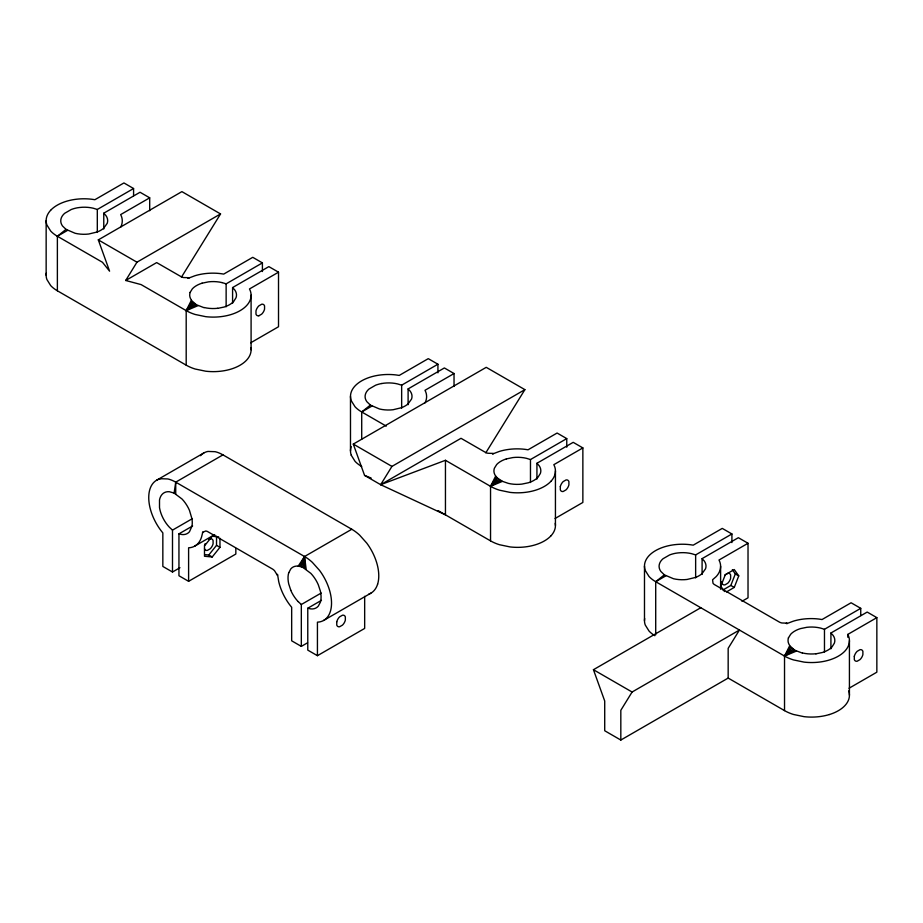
<?xml version="1.0" encoding="UTF-8"?>
<svg xmlns="http://www.w3.org/2000/svg" width="923" height="923" viewBox="0 0 923 923"><rect width="100%" height="100%" fill="white"/><g stroke="black" fill="none" stroke-linecap="round" stroke-linejoin="round"><path stroke-width="1.38" d="M103.768 228.985L103.768 213.19L140.042 192.249L149.699 197.822L149.699 210.744M408.104 404.689L408.104 388.906L444.378 367.954L454.035 373.538L454.035 386.449M702.091 574.429L702.091 558.634L738.365 537.694L748.022 543.266L748.022 597.816L741.977 601.3M235.838 548.458L235.838 554.042L188.604 581.317L178.947 575.744L178.947 533.852L182.05 534.555A23.398 13.51 60 0 0 189.469 531.752L191.949 526.248A23.652 13.649 60 0 0 191.949 518.761L189.48 510.396A23.398 13.51 60 0 0 182.062 499.043L174.101 493.078L175.728 482.152L222.962 454.877L351.778 529.26A38.362 22.152 60 0 1 359.612 535.109L366.777 543.139A38.016 21.944 60 0 1 377.611 566.168A37.958 21.91 60 0 1 377.611 584.201M364.666 596.304L364.666 628.425L317.431 655.688L307.774 650.115L307.774 608.234L310.878 608.926A23.398 13.51 60 0 0 318.297 606.134L320.373 602.234A23.917 13.81 60 0 0 320.373 591.078L318.297 584.778A23.398 13.51 60 0 0 310.878 573.414L302.929 567.449L304.544 556.523L351.778 529.26M748.022 543.266L718.994 560.03L719.848 561.969A38.016 21.944 0 0 1 716.156 576.621L712.591 579.748L713.006 583.221A9.011 5.203 0 0 0 714.379 584.547L779.577 622.194A9.011 5.203 0 0 0 781.885 622.99L788.046 623.163L793.33 621.167A38.005 21.944 0 0 1 818.689 619.033L822.058 619.529L851.087 602.765L860.744 608.338L860.744 615.526M302.929 567.449L301.325 566.803L304.544 556.523L175.728 482.152A38.362 22.152 60 0 0 167.894 478.956L160.729 478.714M288.726 572.802L290.803 568.903A23.398 13.51 60 0 1 298.221 566.099L301.325 566.803M722.986 589.97L730.831 585.436L735.319 573.921L732.331 569.687M726.413 591.955L734.258 587.42L738.746 575.894L734.258 569.56L725.293 574.741L720.805 586.255L724.543 591.539M190.034 292.533L192.376 288.784A23.917 13.81 0 0 1 202.091 283.176M788.369 637.978L790.711 634.228A23.917 13.81 0 0 1 800.426 628.621L806.864 627.294A23.398 13.51 0 0 1 820.409 628.044L824.47 629.29L860.744 608.338M299.744 566.353L304.544 556.523A38.362 22.152 60 0 1 312.378 562.384L319.543 570.402A38.016 21.944 60 0 1 330.376 593.431A37.958 21.91 60 0 1 331.53 603.1A37.958 21.91 60 0 1 330.376 611.418A38.016 21.944 60 0 1 319.543 621.94L317.431 622.171L317.431 655.688M250.906 347.579A38.016 21.944 0 0 1 246.649 360.085A37.958 21.91 0 0 1 231.027 369.108A38.005 21.944 0 0 1 220.562 371.231A38.016 21.944 0 0 1 205.714 371.208L195.18 369.027A38.362 22.152 0 0 1 186.192 365.162L186.192 310.624L191.326 300.356L196.391 304.74L203.983 307.659M550.985 535.79A37.958 21.91 0 0 1 535.363 544.812A38.005 21.944 0 0 1 510.05 546.924L499.528 544.732A38.362 22.152 0 0 1 490.54 540.878L490.54 486.34L495.663 476.06A23.398 13.51 0 0 1 494.382 468.238L496.712 464.488A23.917 13.81 0 0 1 506.439 458.881M829.396 714.529A38.005 21.944 0 0 1 804.048 716.663L793.515 714.471A38.362 22.152 0 0 1 784.527 710.618L784.527 656.068L789.661 645.8L794.726 650.184L802.318 653.103M250.698 342.802L278.515 326.742L278.515 272.193L249.487 288.957L250.341 290.907A38.016 21.944 0 0 1 246.649 305.548A37.958 21.91 0 0 1 231.027 314.558A38.005 21.944 0 0 1 205.714 316.67L195.18 314.478A38.362 22.152 0 0 1 186.192 310.624L141.104 284.596L125.69 280.477L136.962 262.19L220.551 213.94L181.9 191.626L98.311 239.888L109.583 271.177L102.465 262.282L57.376 236.253A38.362 22.152 0 0 1 50.696 231.062L46.9 224.981A38.016 21.944 0 0 1 50.603 210.34M220.551 213.94L181.473 277.108M380.668 484.69L391.94 466.403L524.887 389.644L486.236 367.331L353.29 444.09L364.562 475.391L380.668 484.69L445.451 514.849L445.451 460.3L380.668 484.69L461.015 438.298L485.59 452.455A9.011 5.203 0 0 0 487.886 453.251L494.047 453.435L499.343 451.428A38.005 21.944 0 0 1 524.691 449.293L528.06 449.789L557.1 433.037L566.757 438.61L566.757 447.217M524.887 389.644L485.81 452.812M620.821 740.05L728.166 678.07L728.166 648.327L739.438 630.04L632.093 692.019L620.821 710.306L620.821 740.05L604.715 730.751L604.715 701.007L593.443 669.706L700.788 607.726M298.221 566.111L304.544 556.523L306.171 569.329M198.087 305.628L186.192 310.624L192.307 301.556M445.451 460.3L490.54 486.34L496.643 477.26L495.663 476.06M731.916 542.574L731.916 533.967L722.259 528.394L693.231 545.158L689.862 544.662A38.005 21.944 0 0 0 664.514 546.797A37.958 21.91 0 0 0 648.927 555.784A38.016 21.944 0 0 0 645.235 570.426L649.031 576.506A38.362 22.152 0 0 0 655.699 581.698L784.527 656.068L790.63 647M204.929 554.631L208.794 554.988L216.524 545.343L216.524 536.275M218.67 536.851L212.221 536.251L204.491 545.897L204.491 556.257L212.221 556.973L219.962 547.327L219.962 538.259M196.391 304.74L186.192 310.624L193.484 302.698M550.985 481.252A37.958 21.91 0 0 1 535.363 490.275A38.005 21.944 0 0 1 510.05 492.386L499.528 490.194A38.362 22.152 0 0 1 490.54 486.34L497.82 478.402L502.435 481.344L508.331 483.375A23.398 13.51 0 0 0 521.876 484.114L528.371 482.764A23.917 13.81 0 0 0 533.909 480.387A23.917 13.81 0 0 0 538.028 477.191L540.37 473.441A23.398 13.51 0 0 0 539.078 465.619L536.932 463.277L573.206 442.336L582.863 447.909L582.863 502.447L555.035 518.507M849.033 688.246L876.85 672.186L876.85 617.637L847.822 634.401L848.675 636.351A38.016 21.944 0 0 1 844.983 650.992A37.958 21.91 0 0 1 829.362 660.003A38.005 21.944 0 0 1 804.048 662.114L793.515 659.922A38.362 22.152 0 0 1 784.527 656.068L791.807 648.142M202.483 532.386L205.702 531.002A9.011 5.203 60 0 1 207.537 531.533L272.735 569.179A9.011 5.203 60 0 1 274.581 570.772L277.811 576.033L278.723 581.605A38.016 21.944 60 0 0 289.557 604.623L291.668 607.299L291.668 640.816L301.325 646.388L307.544 642.8M186.192 365.162L57.376 290.791L57.376 236.253L66.029 229.377L75.167 233.288A23.398 13.51 0 0 0 88.712 234.027L97.18 231.996A23.652 13.649 0 0 0 103.676 228.246L107.206 223.354A23.398 13.51 0 0 0 105.914 215.532L103.768 213.19M186.192 310.624L194.845 303.759M361.712 439.233L361.712 411.958L370.365 405.093L379.503 408.993A23.398 13.51 0 0 0 393.048 409.743L401.528 407.701A23.652 13.649 0 0 0 408.012 403.951L411.554 399.059A23.398 13.51 0 0 0 410.262 391.237L408.104 388.906M502.435 481.344L490.54 486.34L499.193 479.464M655.711 634.805L655.711 581.698L664.352 574.833L673.49 578.733A23.398 13.51 0 0 0 687.047 579.471L695.515 577.44A23.652 13.649 0 0 0 702.011 573.691L705.541 568.799A23.398 13.51 0 0 0 704.249 560.976L702.091 558.634M796.422 651.073L784.527 656.068L793.18 649.204M724.959 574.948L727.739 573.333A6.38 3.68 -60 0 1 730.635 575.006L730.635 578.225A6.38 3.68 -60 0 1 727.739 583.244L724.959 584.859A6.38 3.68 -60 0 1 722.051 583.186L721.832 581.698M66.029 229.377L62.499 225.973A23.398 13.51 0 0 1 61.218 218.151L61.783 216.87A23.744 13.707 0 0 1 64.748 213.259L71.233 209.521A23.744 13.707 0 0 1 77.509 207.779L79.713 207.479A23.398 13.51 0 0 1 93.258 208.217L97.307 209.463L133.581 188.523L133.581 195.699M57.376 236.253L67.564 230.369M149.699 197.822L120.671 214.586L121.513 216.524A38.016 21.944 0 0 1 120.659 227.196M125.69 280.477L156.668 262.594L181.243 276.75A9.011 5.203 0 0 0 183.55 277.546L189.711 277.719L194.995 275.723A38.005 21.944 0 0 1 220.355 273.589L223.724 274.085L252.752 257.321L262.409 262.893L262.409 271.512M222.085 282.6L226.135 283.846L262.409 262.893M232.584 303.355L232.584 287.572L268.858 266.62L278.515 272.193M156.645 480.214L203.879 452.939M381.81 383.518L384.049 383.183A23.398 13.51 0 0 1 397.605 383.933L401.655 385.179L437.929 364.227L437.929 372.846M351.248 400.697L355.032 406.766A38.362 22.152 0 0 0 361.712 411.958L371.911 406.074M179.962 567.714L172.497 572.018L172.497 530.125L192.388 518.645M454.035 373.538L425.007 390.291L425.861 392.24A38.016 21.944 0 0 1 424.995 402.901M178.947 533.852L192.63 525.96M194.811 546.07L214.701 534.59M506.381 458.916L512.876 457.566A23.398 13.51 0 0 1 526.422 458.304L530.471 459.55L566.757 438.61M490.54 486.34L500.728 480.445M301.325 646.388L301.325 604.507L321.216 593.028M582.863 447.909L553.835 464.673L554.677 466.611A38.016 21.944 0 0 1 550.985 481.252M307.774 608.234L321.446 600.331M323.627 620.452L370.861 593.177M664.352 574.833L660.833 571.429A23.398 13.51 0 0 1 659.553 563.607L660.107 562.315A23.744 13.707 0 0 1 663.072 558.715L669.567 554.965A23.744 13.707 0 0 1 675.844 553.223L678.036 552.923A23.398 13.51 0 0 1 691.592 553.662L695.642 554.908L731.916 533.967M655.711 581.698L665.898 575.814M784.527 656.068L794.726 650.184M830.919 648.8L830.919 633.016L867.193 612.064L876.85 617.637M258.878 315.77L261.659 314.155A6.38 3.68 -60 0 0 264.555 309.136L264.555 305.917A6.38 3.68 -60 0 0 261.659 304.244L258.878 305.859A6.38 3.68 -60 0 0 255.983 310.878L255.983 314.097A6.38 3.68 -60 0 0 258.878 315.77M208.794 539.424L210.19 538.87A6.38 3.68 -60 0 1 213.086 540.543L213.086 543.762A6.38 3.68 -60 0 1 210.19 548.781L207.398 550.385A6.38 3.68 -60 0 1 204.502 548.712M202.795 532.086L201.549 537.048A38.016 21.944 60 0 1 190.715 547.57L188.604 547.801L188.604 581.317M202.033 283.199L208.529 281.85A23.398 13.51 0 0 1 222.085 282.6M217.54 308.409L224.024 307.059A23.917 13.81 0 0 0 229.573 304.682A23.917 13.81 0 0 0 233.692 301.475L236.034 297.725A23.398 13.51 0 0 0 234.742 289.903L232.584 287.572M815.863 653.853L822.358 652.503A23.917 13.81 0 0 0 827.908 650.127A23.917 13.81 0 0 0 832.027 646.919L834.357 643.169A23.398 13.51 0 0 0 833.077 635.347L830.919 633.016M364.562 475.391L371.161 478.068M174.101 493.078L169.394 491.728A23.398 13.51 60 0 0 161.975 494.532L161.144 495.663A23.744 13.707 60 0 0 159.506 500.024L159.506 507.523A23.744 13.707 60 0 0 161.144 513.776L161.975 515.876A23.398 13.51 60 0 0 169.394 527.241L172.497 530.125M133.581 188.523L123.936 182.95L94.896 199.703L91.527 199.218A38.005 21.944 0 0 0 66.179 201.352A37.958 21.91 0 0 0 50.592 210.34M437.929 364.227L428.272 358.655L399.244 375.419L395.875 374.923A38.005 21.944 0 0 0 370.515 377.057A37.958 21.91 0 0 0 354.94 386.056A38.016 21.944 0 0 0 351.248 400.697M735.319 573.921L738.746 575.894M730.831 585.436L734.258 587.42M98.311 239.888L136.962 262.19M361.712 411.958L386.252 426.126M353.29 444.09L391.94 466.403M438.102 510.604L490.54 540.878M728.166 678.07L784.527 710.618M593.443 669.706L632.093 692.019M216.524 545.343L219.962 547.327M208.794 554.988L212.221 556.973M172.497 572.018L162.84 566.445L162.84 532.929L160.729 530.252A38.016 21.944 60 0 1 149.895 507.223A37.958 21.91 60 0 1 148.741 497.555A37.958 21.91 60 0 1 149.907 489.236A38.005 21.944 60 0 1 160.729 478.714M370.365 405.093L366.846 401.69A23.398 13.51 0 0 1 365.554 393.867L366.119 392.575A23.744 13.707 0 0 1 369.085 388.975L375.58 385.226A23.744 13.707 0 0 1 381.857 383.495M301.325 604.507L298.221 601.623M496.643 477.26L497.82 478.402M351.248 455.235L355.032 461.315A38.362 22.152 0 0 0 361.712 466.507M290.803 590.259L288.726 583.959A23.917 13.81 60 0 1 288.726 572.733M849.425 640.631L849.425 695.181M847.822 634.401L847.822 637.274M824.47 629.29L824.47 652.249M720.609 566.261L720.609 589.232M695.642 554.908L695.642 577.879M644.485 566.145L644.485 620.683M555.438 470.903L555.438 525.441M536.932 463.277L536.932 479.06M530.471 459.55L530.471 482.521M401.655 385.179L401.655 408.139M350.486 396.405L350.486 450.943M304.544 556.523L304.544 568.291M251.091 295.187L251.091 349.736M226.135 283.846L226.135 306.805M175.728 482.152L175.728 493.92M97.307 209.463L97.307 232.434M46.15 220.689L46.15 275.239M816.094 653.726A23.398 13.51 0 0 1 802.537 652.976M789.776 645.615A23.398 13.51 0 0 1 788.496 637.793M848.675 690.889A38.016 21.944 0 0 1 844.983 705.53A37.958 21.91 0 0 1 829.362 714.552M654.834 635.716A38.362 22.152 0 0 1 649.031 631.044L645.235 624.975A38.016 21.944 0 0 1 644.658 618.525M555.242 523.283A38.016 21.944 0 0 1 550.985 535.802M351.248 455.235A38.016 21.944 0 0 1 351.202 446.663M298.117 601.565A23.398 13.51 60 0 1 290.699 590.201M377.611 584.144A38.016 21.944 60 0 1 368.9 594.089M200.522 455.697A38.016 21.944 60 0 1 207.963 451.439L215.128 451.693A38.362 22.152 60 0 1 222.962 454.877M204.502 545.505A6.38 3.68 -60 0 1 205.148 543.67M217.759 308.282A23.398 13.51 0 0 1 204.202 307.532M191.453 300.171A23.398 13.51 0 0 1 190.161 292.349M57.376 290.791A38.362 22.152 0 0 1 50.696 285.599L46.9 279.519A38.016 21.944 0 0 1 46.323 273.081M336.757 621.86L336.757 625.067A6.38 3.68 -60 0 0 339.652 626.74L342.445 625.136A6.38 3.68 -60 0 0 345.34 620.118L345.34 616.899A6.38 3.68 -60 0 0 342.445 615.226L339.652 616.841A6.38 3.68 -60 0 0 336.757 621.86M560.319 486.583L560.319 489.801A6.38 3.68 -60 0 0 563.215 491.474L566.007 489.871A6.38 3.68 -60 0 0 568.903 484.852L568.903 481.633A6.38 3.68 -60 0 0 566.007 479.96L563.215 481.564A6.38 3.68 -60 0 0 560.319 486.583M854.306 656.322L854.306 659.541A6.38 3.68 -60 0 0 857.202 661.214L859.994 659.599A6.38 3.68 -60 0 0 862.89 654.58L862.89 651.373A6.38 3.68 -60 0 0 859.994 649.688L857.202 651.303A6.38 3.68 -60 0 0 854.306 656.322M188.811 278.111L187.946 277.927L188.811 278.111M493.147 453.816L492.294 453.631L493.078 453.851M787.146 623.556L786.281 623.371L787.146 623.556M277.685 574.971L277.108 574.394L277.685 574.971"/></g></svg>
